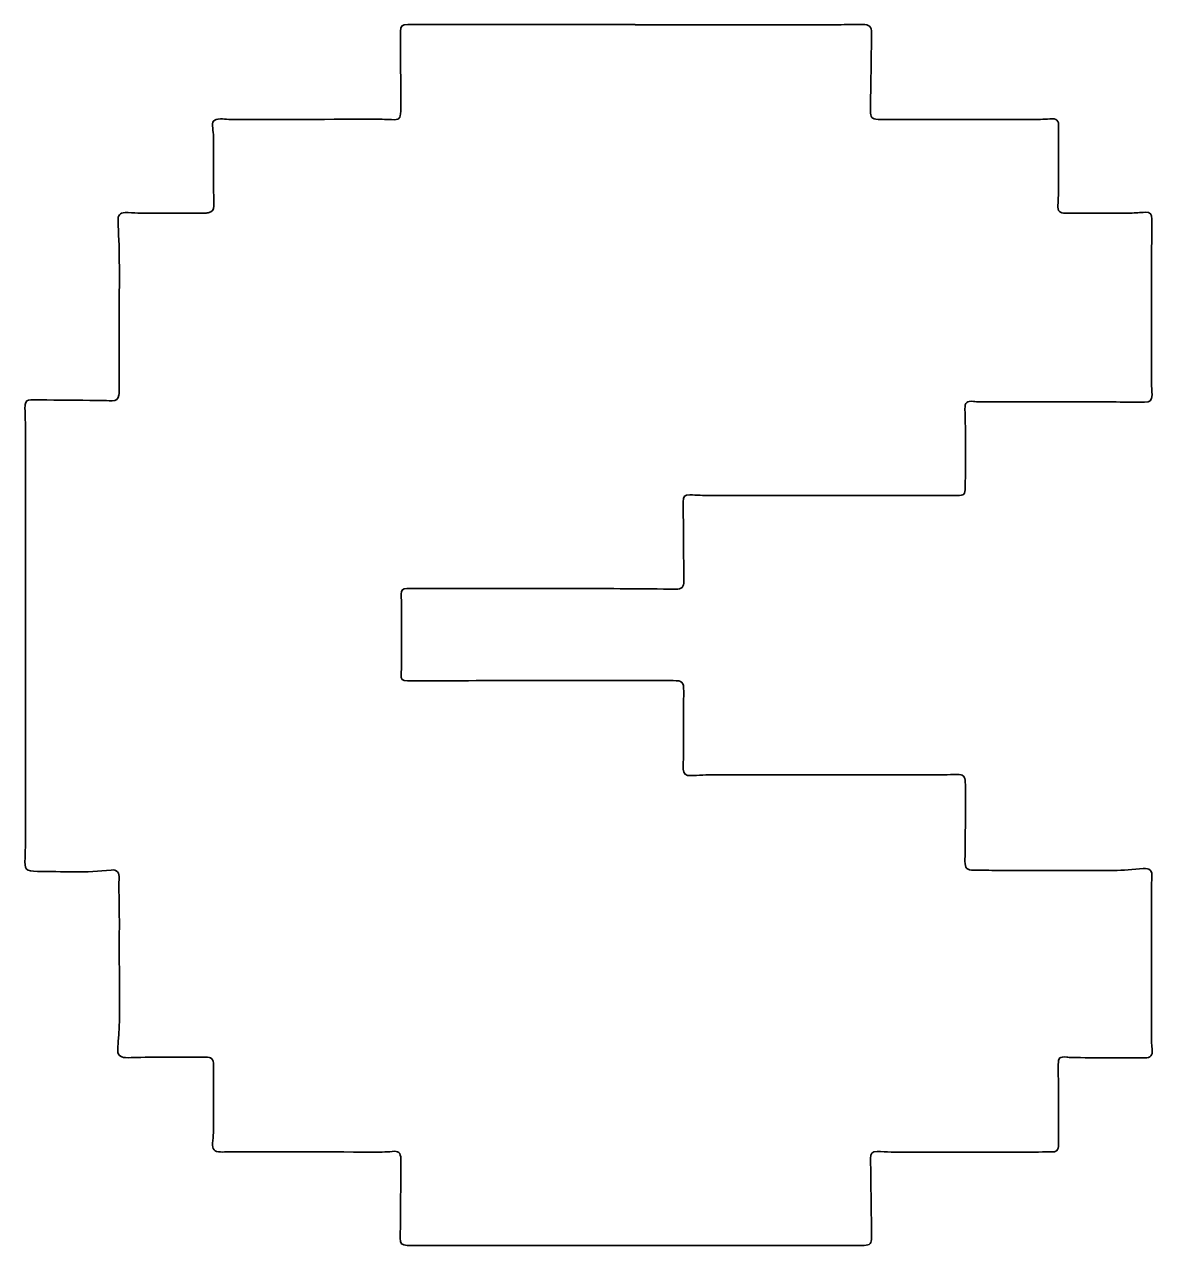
# Model space of a CAD drawing. Header units: inches. Extents: x 0.22 to 8.4, y 1.07 to 9.93.
import ezdxf

# ---------------------------------------------------------------- set-up
doc = ezdxf.new("R2010")
doc.units = ezdxf.units.IN
doc.header["$MEASUREMENT"] = 0
doc.layers.add('Layer 1', color=7, linetype='Continuous')

# ---------------------------------------------------------------- blocks, each defined once
blk = doc.blocks.new('block 2')
at = {"layer": 'Layer 1', "color": 7, "lineweight": 35, "true_color": 0xffffff}
blk.add_open_spline([(4.6504, 9.9258), (5.1406, 9.9258), (5.6307, 9.9257), (6.1208, 9.9258), (6.1803, 9.9258), (6.2397, 9.9267), (6.2992, 9.9273), (6.3468, 9.9277), (6.3641, 9.9128), (6.3637, 9.8647), (6.3618, 9.6765), (6.3591, 9.4883), (6.3558, 9.3001), (6.3551, 9.2562), (6.3672, 9.2399), (6.4114, 9.2387), (6.451, 9.2376), (6.4906, 9.2392), (6.5302, 9.2392), (6.883, 9.2392), (7.2357, 9.2391), (7.5884, 9.2393), (7.611, 9.2393), (7.6336, 9.2411), (7.6561, 9.2431), (7.7076, 9.2477), (7.7225, 9.2334), (7.721, 9.1806), (7.7199, 9.1439), (7.7188, 9.1071), (7.7188, 9.0704), (7.7187, 8.9429), (7.7192, 8.8155), (7.719, 8.6881), (7.719, 8.6641), (7.7165, 8.6401), (7.7155, 8.616), (7.7138, 8.574), (7.728, 8.5588), (7.7696, 8.5589), (7.9268, 8.559), (8.0841, 8.5589), (8.2413, 8.5598), (8.2766, 8.56), (8.3119, 8.5649), (8.3472, 8.5653), (8.3865, 8.5658), (8.3977, 8.553), (8.3974, 8.5144), (8.396, 8.3743), (8.394, 8.2342), (8.3936, 8.094), (8.393, 7.8392), (8.3933, 7.5843), (8.3937, 7.3294), (8.3937, 7.2998), (8.3981, 7.2701), (8.398, 7.2404), (8.3979, 7.2003), (8.3836, 7.1879), (8.3437, 7.1882), (8.1865, 7.1893), (8.0293, 7.1905), (7.8721, 7.1908), (7.6299, 7.1912), (7.3877, 7.1907), (7.1455, 7.1908), (7.1313, 7.1908), (7.1171, 7.1917), (7.1031, 7.1933), (7.0547, 7.1989), (7.0406, 7.1862), (7.0417, 7.1389), (7.0436, 7.0512), (7.046, 6.9635), (7.0462, 6.8758), (7.0465, 6.7739), (7.0449, 6.672), (7.0437, 6.57), (7.0431, 6.5194), (7.0355, 6.5115), (6.9836, 6.5111), (6.8972, 6.5103), (6.8108, 6.5109), (6.7244, 6.511), (6.2144, 6.5111), (5.7045, 6.5111), (5.1945, 6.5115), (5.1451, 6.5116), (5.0957, 6.5137), (5.0463, 6.5161), (5.01, 6.5178), (4.9961, 6.504), (4.9968, 6.4649), (4.998, 6.3927), (4.9994, 6.3206), (5, 6.2484), (5.001, 6.1295), (5.0016, 6.0106), (5.0022, 5.8917), (5.0025, 5.8474), (4.9874, 5.8323), (4.9446, 5.8326), (4.7052, 5.8342), (4.4659, 5.8368), (4.2266, 5.8371), (3.8371, 5.8377), (3.4475, 5.8368), (3.058, 5.8366), (3.0367, 5.8366), (3.0155, 5.8386), (2.9943, 5.8378), (2.9633, 5.8367), (2.9538, 5.8271), (2.9536, 5.7963), (2.9533, 5.7651), (2.9553, 5.734), (2.9554, 5.7029), (2.9559, 5.5642), (2.9562, 5.4254), (2.956, 5.2867), (2.956, 5.2627), (2.9531, 5.2387), (2.9524, 5.2147), (2.9513, 5.176), (2.9605, 5.167), (2.9994, 5.1671), (3.294, 5.168), (3.5886, 5.1693), (3.8832, 5.1696), (4.2303, 5.1699), (4.5773, 5.1693), (4.9244, 5.1691), (4.994, 5.1691), (5.0019, 5.1608), (5.0016, 5.0906), (5.0011, 4.9349), (5.0009, 4.7792), (5.0002, 4.6234), (5, 4.5909), (4.9965, 4.5583), (4.9977, 4.5259), (4.999, 4.4918), (5.0171, 4.4785), (5.0504, 4.48), (5.1097, 4.4826), (5.1691, 4.4859), (5.2284, 4.4859), (5.7822, 4.4863), (6.3361, 4.486), (6.89, 4.4861), (6.9211, 4.4861), (6.9523, 4.4885), (6.9834, 4.4886), (7.0286, 4.4887), (7.042, 4.477), (7.0439, 4.4318), (7.0461, 4.3795), (7.0466, 4.3271), (7.0462, 4.2747), (7.0451, 4.136), (7.0433, 3.9973), (7.0413, 3.8586), (7.0405, 3.8082), (7.0572, 3.7939), (7.1067, 3.7952), (7.1645, 3.7967), (7.2225, 3.7924), (7.2804, 3.7923), (7.5595, 3.7918), (7.8385, 3.791), (8.1176, 3.7924), (8.1895, 3.7928), (8.2616, 3.8002), (8.3334, 3.8063), (8.3814, 3.8103), (8.4012, 3.7917), (8.3974, 3.7423), (8.3953, 3.7155), (8.3936, 3.6887), (8.3936, 3.6618), (8.3934, 3.3064), (8.3933, 2.9511), (8.3937, 2.5957), (8.3937, 2.5618), (8.3966, 2.5279), (8.399, 2.4941), (8.4021, 2.4498), (8.3883, 2.433), (8.3445, 2.4331), (8.1675, 2.4334), (7.9905, 2.4342), (7.8135, 2.4351), (7.8022, 2.4351), (7.791, 2.4374), (7.7797, 2.4385), (7.7288, 2.4438), (7.7183, 2.4347), (7.7181, 2.3847), (7.718, 2.3465), (7.7186, 2.3083), (7.7188, 2.2701), (7.7195, 2.12), (7.7202, 1.97), (7.7208, 1.8199), (7.7209, 1.8157), (7.7209, 1.8114), (7.7207, 1.8072), (7.7187, 1.76), (7.7091, 1.7507), (7.662, 1.7507), (7.5062, 1.7504), (7.3503, 1.7501), (7.1945, 1.7501), (6.965, 1.75), (6.7356, 1.75), (6.5061, 1.7504), (6.4721, 1.7505), (6.4382, 1.7539), (6.4042, 1.7536), (6.3681, 1.7533), (6.356, 1.7392), (6.3565, 1.704), (6.3581, 1.6035), (6.3597, 1.5031), (6.361, 1.4026), (6.3622, 1.3121), (6.3629, 1.2215), (6.3639, 1.1309), (6.3644, 1.0875), (6.3537, 1.0747), (6.3099, 1.0733), (6.266, 1.072), (6.2221, 1.0733), (6.1782, 1.0733), (5.1413, 1.0735), (4.1043, 1.0736), (3.0674, 1.0737), (3.0433, 1.0737), (3.0192, 1.0727), (2.9952, 1.0735), (2.9563, 1.0749), (2.9458, 1.0866), (2.9461, 1.1261), (2.9471, 1.2294), (2.9483, 1.3327), (2.949, 1.436), (2.9496, 1.5238), (2.9499, 1.6116), (2.95, 1.6993), (2.9501, 1.7456), (2.9325, 1.7603), (2.8876, 1.7548), (2.8638, 1.7519), (2.8397, 1.7503), (2.8157, 1.7504), (2.4445, 1.7506), (2.0734, 1.7512), (1.7023, 1.7516), (1.6825, 1.7517), (1.6626, 1.75), (1.6428, 1.7506), (1.5982, 1.752), (1.5819, 1.7696), (1.5842, 1.8147), (1.5854, 1.8401), (1.5913, 1.8653), (1.5914, 1.8906), (1.5919, 2.0251), (1.5912, 2.1596), (1.5912, 2.2941), (1.5912, 2.3224), (1.5928, 2.3507), (1.5922, 2.379), (1.5911, 2.4278), (1.5787, 2.439), (1.531, 2.4388), (1.3653, 2.438), (1.1997, 2.4376), (1.034, 2.4369), (1.0071, 2.4367), (0.9802, 2.4333), (0.9534, 2.4348), (0.9125, 2.4369), (0.8935, 2.4573), (0.8971, 2.4984), (0.922, 2.7782), (0.9042, 3.0586), (0.9086, 3.3387), (0.9104, 3.4547), (0.9064, 3.5708), (0.9054, 3.6869), (0.9053, 3.7024), (0.9066, 3.718), (0.9079, 3.7335), (0.9116, 3.7757), (0.8901, 3.8005), (0.8494, 3.7954), (0.6715, 3.7729), (0.493, 3.7851), (0.3147, 3.7855), (0.2289, 3.7858), (0.2204, 3.7979), (0.2249, 3.8837), (0.2275, 3.9331), (0.2276, 3.9827), (0.2276, 4.0322), (0.2277, 5.0262), (0.2276, 6.0201), (0.2274, 7.0141), (0.2274, 7.0522), (0.2254, 7.0904), (0.2247, 7.1286), (0.2245, 7.1427), (0.2238, 7.1571), (0.226, 7.1709), (0.2301, 7.1964), (0.2402, 7.2045), (0.2658, 7.2059), (0.27, 7.2062), (0.2742, 7.2058), (0.2785, 7.2057), (0.4173, 7.2042), (0.5561, 7.2028), (0.6949, 7.2011), (0.7485, 7.2005), (0.8022, 7.1994), (0.8558, 7.1988), (0.8845, 7.1985), (0.9004, 7.2119), (0.9056, 7.2403), (0.9068, 7.2472), (0.9069, 7.2544), (0.9069, 7.2615), (0.9077, 7.5814), (0.9092, 7.9013), (0.9087, 8.2212), (0.9085, 8.3159), (0.9029, 8.4107), (0.8994, 8.5054), (0.898, 8.544), (0.9107, 8.5609), (0.9502, 8.5627), (0.9811, 8.5642), (1.0123, 8.5597), (1.0434, 8.5596), (1.2035, 8.5593), (1.3635, 8.5594), (1.5236, 8.5596), (1.5334, 8.5596), (1.5435, 8.5602), (1.5531, 8.5621), (1.5845, 8.5685), (1.5933, 8.5792), (1.5934, 8.6117), (1.5934, 8.664), (1.5926, 8.7163), (1.5925, 8.7686), (1.5923, 8.8833), (1.5926, 8.998), (1.592, 9.1127), (1.5919, 9.1338), (1.5885, 9.1549), (1.586, 9.1759), (1.58, 9.2261), (1.5913, 9.2403), (1.6423, 9.2421), (1.662, 9.2428), (1.6819, 9.2392), (1.7017, 9.2392), (2.0728, 9.2392), (2.4439, 9.2395), (2.8151, 9.2395), (2.8377, 9.2395), (2.8603, 9.2385), (2.8829, 9.2371), (2.9377, 9.2338), (2.9493, 9.2443), (2.9493, 9.2977), (2.9492, 9.394), (2.9493, 9.4902), (2.949, 9.5865), (2.9486, 9.6757), (2.9477, 9.7648), (2.9471, 9.854), (2.9471, 9.8611), (2.947, 9.8682), (2.9475, 9.8752), (2.9509, 9.9196), (2.9578, 9.9262), (3.0016, 9.9262), (3.5512, 9.9263), (4.1008, 9.9263), (4.6504, 9.9263), (4.6504, 9.9261), (4.6504, 9.9259), (4.6504, 9.9258)], degree=3, knots=[0, 0, 0, 0, 1, 1, 1, 2, 2, 2, 3, 3, 3, 4, 4, 4, 5, 5, 5, 6, 6, 6, 7, 7, 7, 8, 8, 8, 9, 9, 9, 10, 10, 10, 11, 11, 11, 12, 12, 12, 13, 13, 13, 14, 14, 14, 15, 15, 15, 16, 16, 16, 17, 17, 17, 18, 18, 18, 19, 19, 19, 20, 20, 20, 21, 21, 21, 22, 22, 22, 23, 23, 23, 24, 24, 24, 25, 25, 25, 26, 26, 26, 27, 27, 27, 28, 28, 28, 29, 29, 29, 30, 30, 30, 31, 31, 31, 32, 32, 32, 33, 33, 33, 34, 34, 34, 35, 35, 35, 36, 36, 36, 37, 37, 37, 38, 38, 38, 39, 39, 39, 40, 40, 40, 41, 41, 41, 42, 42, 42, 43, 43, 43, 44, 44, 44, 45, 45, 45, 46, 46, 46, 47, 47, 47, 48, 48, 48, 49, 49, 49, 50, 50, 50, 51, 51, 51, 52, 52, 52, 53, 53, 53, 54, 54, 54, 55, 55, 55, 56, 56, 56, 57, 57, 57, 58, 58, 58, 59, 59, 59, 60, 60, 60, 61, 61, 61, 62, 62, 62, 63, 63, 63, 64, 64, 64, 65, 65, 65, 66, 66, 66, 67, 67, 67, 68, 68, 68, 69, 69, 69, 70, 70, 70, 71, 71, 71, 72, 72, 72, 73, 73, 73, 74, 74, 74, 75, 75, 75, 76, 76, 76, 77, 77, 77, 78, 78, 78, 79, 79, 79, 80, 80, 80, 81, 81, 81, 82, 82, 82, 83, 83, 83, 84, 84, 84, 85, 85, 85, 86, 86, 86, 87, 87, 87, 88, 88, 88, 89, 89, 89, 90, 90, 90, 91, 91, 91, 92, 92, 92, 93, 93, 93, 94, 94, 94, 95, 95, 95, 96, 96, 96, 97, 97, 97, 98, 98, 98, 99, 99, 99, 100, 100, 100, 101, 101, 101, 102, 102, 102, 103, 103, 103, 104, 104, 104, 105, 105, 105, 106, 106, 106, 107, 107, 107, 108, 108, 108, 109, 109, 109, 110, 110, 110, 111, 111, 111, 112, 112, 112, 113, 113, 113, 114, 114, 114, 115, 115, 115, 116, 116, 116, 117, 117, 117, 118, 118, 118, 119, 119, 119, 120, 120, 120, 121, 121, 121, 122, 122, 122, 123, 123, 123, 124, 124, 124, 125, 125, 125, 126, 126, 126, 127, 127, 127, 128, 128, 128, 129, 129, 129, 130, 130, 130, 131, 131, 131, 132, 132, 132, 132], dxfattribs=at)

msp = doc.modelspace()

# ---------------------------------------------------------------- block references
at = {"layer": 'Layer 1'}
msp.add_blockref('block 2', (0, 0), dxfattribs=at)

doc.saveas('drawing.dxf')
